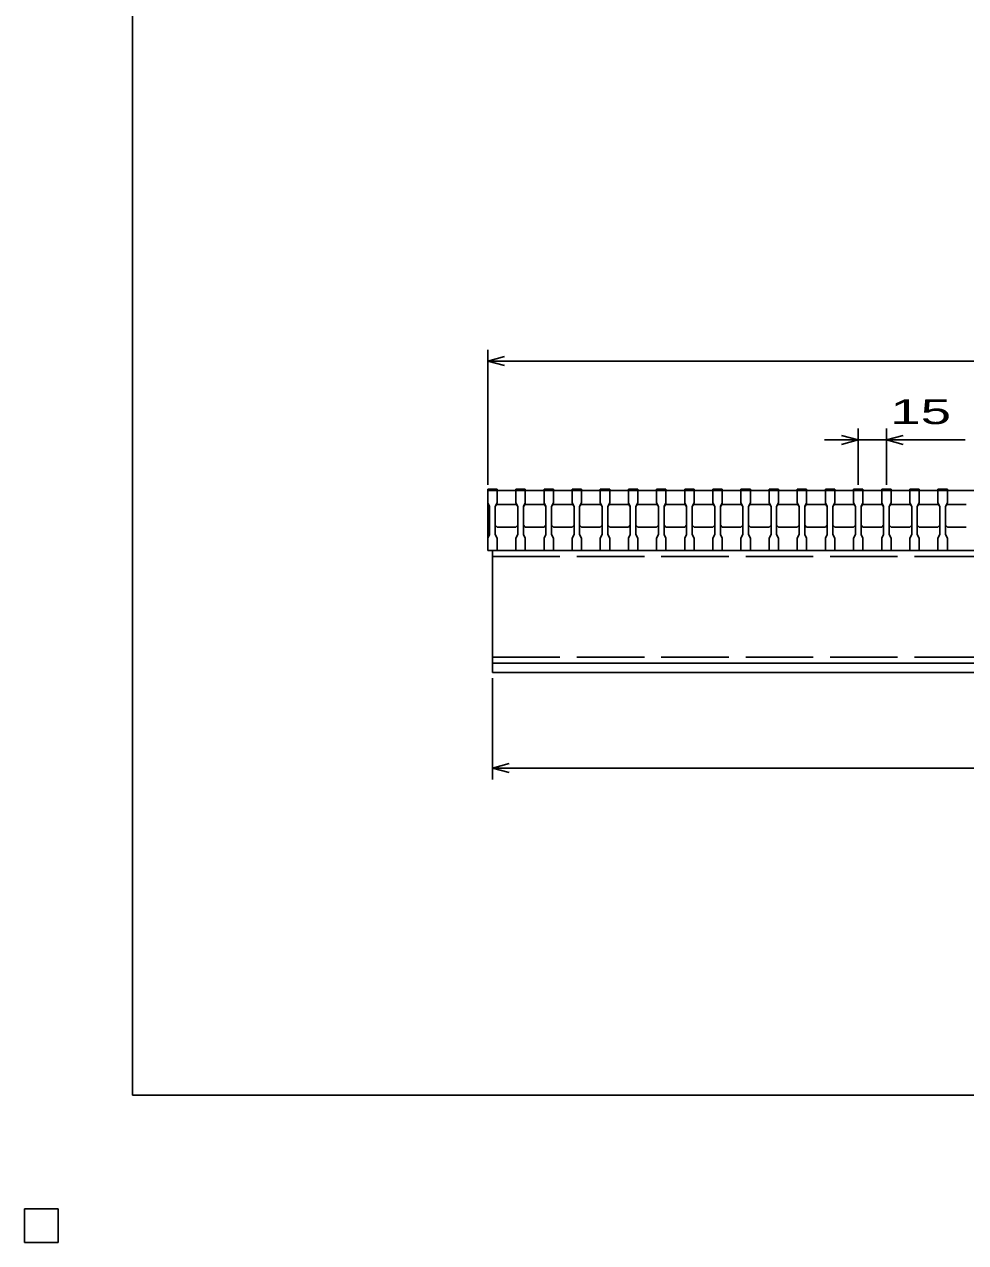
# Model space of a CAD drawing. Units: millimetres, scale not verified. Extents: x -3572 to 1042, y -2528 to 629.
# Drawn here: x -1092 to -590, y -770 to -120 of the extents above; entities that cross this region are included whole.
import ezdxf
from ezdxf.enums import TextEntityAlignment as Align

# ---------------------------------------------------------------- set-up
doc = ezdxf.new("R2010")
doc.units = ezdxf.units.MM
doc.header["$LTSCALE"] = 6
doc.linetypes.add('DASHED', pattern=[7.5, 6, -1.5])
for name, color, linetype, lineweight in [('0_2', 150, 'Continuous', 25), ('16', 3, 'Continuous', 25), ('22', 4, 'Continuous', 25)]:
    doc.layers.add(name, color=color, linetype=linetype, lineweight=lineweight)
doc.styles.add('ベクトル', font='')
doc.styles.get('ベクトル').set_extended_font_data('ベクトル')

msp = doc.modelspace()

# ---------------------------------------------------------------- linework, layer by layer
at = {"layer": '0_2'}
for p, q in [((-1034.4, -690.9), (-1034.4, 629.1)), ((1041.6, -690.9), (-1034.4, -690.9))]:
    msp.add_line(p, q, dxfattribs=at)
at = {"layer": '16'}
for p, q in [((-845, -368.5), (-845, -367.8)), ((-845, -367.8), (-840, -367.8)), ((-845, -368.5), (-845, -375)), ((-840, -368.5), (-845, -368.5)), ((-845, -368.5), (-845, -400.5)), ((-845, -368.5), (-255, -368.5)), ((-840, -367.8), (-840, -368.5)), ((-840, -375), (-840, -368.5)), ((-830, -368.5), (-830, -367.8)), ((-830, -367.8), (-825, -367.8)), ((-830, -368.5), (-830, -375)), ((-825, -368.5), (-830, -368.5)), ((-825, -367.8), (-825, -368.5)), ((-825, -375), (-825, -368.5)), ((-815, -368.5), (-815, -367.8)), ((-815, -367.8), (-810, -367.8)), ((-815, -368.5), (-815, -375)), ((-810, -368.5), (-815, -368.5)), ((-810, -367.8), (-810, -368.5)), ((-810, -375), (-810, -368.5)), ((-800, -368.5), (-800, -367.8)), ((-800, -367.8), (-795, -367.8)), ((-800, -368.5), (-800, -375)), ((-795, -368.5), (-800, -368.5)), ((-795, -367.8), (-795, -368.5)), ((-795, -375), (-795, -368.5)), ((-785, -368.5), (-785, -367.8)), ((-785, -367.8), (-780, -367.8)), ((-785, -368.5), (-785, -375)), ((-780, -368.5), (-785, -368.5)), ((-780, -367.8), (-780, -368.5)), ((-780, -375), (-780, -368.5)), ((-770, -368.5), (-770, -367.8)), ((-770, -367.8), (-765, -367.8)), ((-770, -368.5), (-770, -375)), ((-765, -368.5), (-770, -368.5)), ((-765, -367.8), (-765, -368.5)), ((-765, -375), (-765, -368.5)), ((-755, -368.5), (-755, -367.8)), ((-755, -367.8), (-750, -367.8)), ((-755, -368.5), (-755, -375)), ((-750, -368.5), (-755, -368.5)), ((-750, -367.8), (-750, -368.5)), ((-750, -375), (-750, -368.5)), ((-740, -368.5), (-740, -367.8)), ((-740, -367.8), (-735, -367.8)), ((-740, -368.5), (-740, -375)), ((-735, -368.5), (-740, -368.5)), ((-735, -367.8), (-735, -368.5)), ((-735, -375), (-735, -368.5)), ((-725, -368.5), (-725, -367.8)), ((-725, -367.8), (-720, -367.8)), ((-725, -368.5), (-725, -375)), ((-720, -368.5), (-725, -368.5)), ((-720, -367.8), (-720, -368.5)), ((-720, -375), (-720, -368.5)), ((-710, -368.5), (-710, -367.8)), ((-710, -367.8), (-705, -367.8)), ((-710, -368.5), (-710, -375)), ((-705, -368.5), (-710, -368.5)), ((-705, -367.8), (-705, -368.5)), ((-705, -375), (-705, -368.5)), ((-695, -368.5), (-695, -367.8)), ((-695, -367.8), (-690, -367.8)), ((-695, -368.5), (-695, -375)), ((-690, -368.5), (-695, -368.5)), ((-690, -367.8), (-690, -368.5)), ((-690, -375), (-690, -368.5)), ((-680, -368.5), (-680, -367.8)), ((-680, -367.8), (-675, -367.8)), ((-680, -368.5), (-680, -375)), ((-675, -368.5), (-680, -368.5)), ((-675, -367.8), (-675, -368.5)), ((-675, -375), (-675, -368.5)), ((-665, -368.5), (-665, -367.8)), ((-665, -367.8), (-660, -367.8)), ((-665, -368.5), (-665, -375)), ((-660, -368.5), (-665, -368.5)), ((-660, -367.8), (-660, -368.5)), ((-660, -375), (-660, -368.5)), ((-650, -368.5), (-650, -367.8)), ((-650, -367.8), (-645, -367.8)), ((-650, -368.5), (-650, -375)), ((-645, -368.5), (-650, -368.5)), ((-645, -367.8), (-645, -368.5)), ((-645, -375), (-645, -368.5)), ((-635, -368.5), (-635, -367.8)), ((-635, -367.8), (-630, -367.8)), ((-635, -368.5), (-635, -375)), ((-630, -368.5), (-635, -368.5)), ((-630, -367.8), (-630, -368.5)), ((-630, -375), (-630, -368.5)), ((-620, -368.5), (-620, -367.8)), ((-620, -367.8), (-615, -367.8)), ((-620, -368.5), (-620, -375)), ((-615, -368.5), (-620, -368.5)), ((-615, -367.8), (-615, -368.5)), ((-615, -375), (-615, -368.5)), ((-605, -368.5), (-605, -367.8)), ((-605, -367.8), (-600, -367.8)), ((-605, -368.5), (-605, -375)), ((-600, -368.5), (-605, -368.5)), ((-600, -367.8), (-600, -368.5)), ((-600, -375), (-600, -368.5)), ((-845, -375), (-844, -377)), ((-841, -377), (-840, -375)), ((-841, -377), (-840, -376)), ((-840, -376), (-830, -376)), ((-830, -375), (-829, -377)), ((-830, -376), (-829, -377)), ((-826, -377), (-825, -375)), ((-826, -377), (-825, -376)), ((-825, -376), (-815, -376)), ((-815, -375), (-814, -377)), ((-815, -376), (-814, -377)), ((-811, -377), (-810, -375)), ((-811, -377), (-810, -376)), ((-810, -376), (-800, -376)), ((-800, -375), (-799, -377)), ((-800, -376), (-799, -377)), ((-796, -377), (-795, -375)), ((-796, -377), (-795, -376)), ((-795, -376), (-785, -376)), ((-785, -375), (-784, -377)), ((-785, -376), (-784, -377)), ((-781, -377), (-780, -375)), ((-781, -377), (-780, -376)), ((-780, -376), (-770, -376)), ((-770, -375), (-769, -377)), ((-770, -376), (-769, -377)), ((-766, -377), (-765, -375)), ((-766, -377), (-765, -376)), ((-765, -376), (-755, -376)), ((-755, -375), (-754, -377)), ((-755, -376), (-754, -377)), ((-751, -377), (-750, -375)), ((-751, -377), (-750, -376)), ((-750, -376), (-740, -376)), ((-740, -375), (-739, -377)), ((-740, -376), (-739, -377)), ((-736, -377), (-735, -375)), ((-736, -377), (-735, -376)), ((-735, -376), (-725, -376)), ((-725, -375), (-724, -377)), ((-725, -376), (-724, -377)), ((-721, -377), (-720, -375)), ((-721, -377), (-720, -376)), ((-720, -376), (-710, -376)), ((-710, -375), (-709, -377)), ((-710, -376), (-709, -377)), ((-706, -377), (-705, -375)), ((-706, -377), (-705, -376)), ((-705, -376), (-695, -376)), ((-695, -375), (-694, -377)), ((-695, -376), (-694, -377)), ((-691, -377), (-690, -375)), ((-691, -377), (-690, -376)), ((-690, -376), (-680, -376)), ((-680, -375), (-679, -377)), ((-680, -376), (-679, -377)), ((-676, -377), (-675, -375)), ((-676, -377), (-675, -376)), ((-675, -376), (-665, -376)), ((-665, -375), (-664, -377)), ((-665, -376), (-664, -377)), ((-661, -377), (-660, -375)), ((-661, -377), (-660, -376)), ((-660, -376), (-650, -376)), ((-650, -375), (-649, -377)), ((-650, -376), (-649, -377)), ((-646, -377), (-645, -375)), ((-646, -377), (-645, -376)), ((-645, -376), (-635, -376)), ((-635, -375), (-634, -377)), ((-635, -376), (-634, -377)), ((-631, -377), (-630, -375)), ((-631, -377), (-630, -376)), ((-630, -376), (-620, -376)), ((-620, -375), (-619, -377)), ((-620, -376), (-619, -377)), ((-616, -377), (-615, -375)), ((-616, -377), (-615, -376)), ((-615, -376), (-605, -376)), ((-605, -375), (-604, -377)), ((-605, -376), (-604, -377)), ((-601, -377), (-600, -375)), ((-601, -377), (-600, -376)), ((-600, -376), (-590, -376)), ((-844, -377), (-844, -392)), ((-841, -392), (-841, -377)), ((-829, -377), (-829, -392)), ((-826, -392), (-826, -377)), ((-814, -377), (-814, -392)), ((-811, -392), (-811, -377)), ((-799, -377), (-799, -392)), ((-796, -392), (-796, -377)), ((-784, -377), (-784, -392)), ((-781, -392), (-781, -377)), ((-769, -377), (-769, -392)), ((-766, -392), (-766, -377)), ((-754, -377), (-754, -392)), ((-751, -392), (-751, -377)), ((-739, -377), (-739, -392)), ((-736, -392), (-736, -377)), ((-724, -377), (-724, -392)), ((-721, -392), (-721, -377)), ((-709, -377), (-709, -392)), ((-706, -392), (-706, -377)), ((-694, -377), (-694, -392)), ((-691, -392), (-691, -377)), ((-679, -377), (-679, -392)), ((-676, -392), (-676, -377)), ((-664, -377), (-664, -392)), ((-661, -392), (-661, -377)), ((-649, -377), (-649, -392)), ((-646, -392), (-646, -377)), ((-634, -377), (-634, -392)), ((-631, -392), (-631, -377)), ((-619, -377), (-619, -392)), ((-616, -392), (-616, -377)), ((-604, -377), (-604, -392)), ((-601, -392), (-601, -377)), ((-840, -388), (-841, -387)), ((-830, -388), (-840, -388)), ((-829, -387), (-830, -388)), ((-825, -388), (-826, -387)), ((-815, -388), (-825, -388)), ((-814, -387), (-815, -388)), ((-810, -388), (-811, -387)), ((-800, -388), (-810, -388)), ((-799, -387), (-800, -388)), ((-795, -388), (-796, -387)), ((-785, -388), (-795, -388)), ((-784, -387), (-785, -388)), ((-780, -388), (-781, -387)), ((-770, -388), (-780, -388)), ((-769, -387), (-770, -388)), ((-765, -388), (-766, -387)), ((-755, -388), (-765, -388)), ((-754, -387), (-755, -388)), ((-750, -388), (-751, -387)), ((-740, -388), (-750, -388)), ((-739, -387), (-740, -388)), ((-735, -388), (-736, -387)), ((-725, -388), (-735, -388)), ((-724, -387), (-725, -388)), ((-720, -388), (-721, -387)), ((-710, -388), (-720, -388)), ((-709, -387), (-710, -388)), ((-705, -388), (-706, -387)), ((-695, -388), (-705, -388)), ((-694, -387), (-695, -388)), ((-690, -388), (-691, -387)), ((-680, -388), (-690, -388)), ((-679, -387), (-680, -388)), ((-675, -388), (-676, -387)), ((-665, -388), (-675, -388)), ((-664, -387), (-665, -388)), ((-660, -388), (-661, -387)), ((-650, -388), (-660, -388)), ((-649, -387), (-650, -388)), ((-645, -388), (-646, -387)), ((-635, -388), (-645, -388)), ((-634, -387), (-635, -388)), ((-630, -388), (-631, -387)), ((-620, -388), (-630, -388)), ((-619, -387), (-620, -388)), ((-615, -388), (-616, -387)), ((-605, -388), (-615, -388)), ((-604, -387), (-605, -388)), ((-600, -388), (-601, -387)), ((-590, -388), (-600, -388)), ((-844, -392), (-845, -394)), ((-845, -394), (-845, -400.5)), ((-840, -394), (-841, -392)), ((-840, -400.5), (-840, -394)), ((-829, -392), (-830, -394)), ((-830, -394), (-830, -400.5)), ((-825, -394), (-826, -392)), ((-825, -400.5), (-825, -394)), ((-814, -392), (-815, -394)), ((-815, -394), (-815, -400.5)), ((-810, -394), (-811, -392)), ((-810, -400.5), (-810, -394)), ((-799, -392), (-800, -394)), ((-800, -394), (-800, -400.5)), ((-795, -394), (-796, -392)), ((-795, -400.5), (-795, -394)), ((-784, -392), (-785, -394)), ((-785, -394), (-785, -400.5)), ((-780, -394), (-781, -392)), ((-780, -400.5), (-780, -394)), ((-769, -392), (-770, -394)), ((-770, -394), (-770, -400.5)), ((-765, -394), (-766, -392)), ((-765, -400.5), (-765, -394)), ((-754, -392), (-755, -394)), ((-755, -394), (-755, -400.5)), ((-750, -394), (-751, -392)), ((-750, -400.5), (-750, -394)), ((-739, -392), (-740, -394)), ((-740, -394), (-740, -400.5)), ((-735, -394), (-736, -392)), ((-735, -400.5), (-735, -394)), ((-724, -392), (-725, -394)), ((-725, -394), (-725, -400.5)), ((-720, -394), (-721, -392)), ((-720, -400.5), (-720, -394)), ((-709, -392), (-710, -394)), ((-710, -394), (-710, -400.5)), ((-705, -394), (-706, -392)), ((-705, -400.5), (-705, -394)), ((-694, -392), (-695, -394)), ((-695, -394), (-695, -400.5)), ((-690, -394), (-691, -392)), ((-690, -400.5), (-690, -394)), ((-679, -392), (-680, -394)), ((-680, -394), (-680, -400.5)), ((-675, -394), (-676, -392)), ((-675, -400.5), (-675, -394)), ((-664, -392), (-665, -394)), ((-665, -394), (-665, -400.5)), ((-660, -394), (-661, -392)), ((-660, -400.5), (-660, -394)), ((-649, -392), (-650, -394)), ((-650, -394), (-650, -400.5)), ((-645, -394), (-646, -392)), ((-645, -400.5), (-645, -394)), ((-634, -392), (-635, -394)), ((-635, -394), (-635, -400.5)), ((-630, -394), (-631, -392)), ((-630, -400.5), (-630, -394)), ((-619, -392), (-620, -394)), ((-620, -394), (-620, -400.5)), ((-615, -394), (-616, -392)), ((-615, -400.5), (-615, -394)), ((-604, -392), (-605, -394)), ((-605, -394), (-605, -400.5)), ((-600, -394), (-601, -392)), ((-600, -400.5), (-600, -394)), ((-845, -400.5), (-840, -400.5)), ((-845, -400.5), (-255, -400.5)), ((-842.5, -400.5), (-257.5, -400.5)), ((-842.5, -460.5), (-842.5, -400.5)), ((-830, -400.5), (-825, -400.5)), ((-815, -400.5), (-810, -400.5)), ((-800, -400.5), (-795, -400.5)), ((-785, -400.5), (-780, -400.5)), ((-770, -400.5), (-765, -400.5)), ((-755, -400.5), (-750, -400.5)), ((-740, -400.5), (-735, -400.5)), ((-725, -400.5), (-720, -400.5)), ((-710, -400.5), (-705, -400.5)), ((-695, -400.5), (-690, -400.5)), ((-680, -400.5), (-675, -400.5)), ((-665, -400.5), (-660, -400.5)), ((-650, -400.5), (-645, -400.5)), ((-635, -400.5), (-630, -400.5)), ((-620, -400.5), (-615, -400.5)), ((-605, -400.5), (-600, -400.5)), ((-257.5, -460.5), (-842.5, -460.5)), ((-842.5, -460.5), (-842.5, -465.5)), ((-257.5, -460.5), (-842.5, -460.5)), ((-842.5, -465.5), (-257.5, -465.5)), ((-1074, -751.5), (-1092, -751.5)), ((-1092, -751.5), (-1092, -769.5)), ((-1074, -751.5), (-1092, -751.5)), ((-1092, -751.5), (-1092, -769.5)), ((-1074, -751.5), (-1092, -751.5)), ((-1092, -751.5), (-1092, -769.5)), ((-1074, -751.5), (-1092, -751.5)), ((-1092, -751.5), (-1092, -769.5)), ((-1074, -751.5), (-1092, -751.5)), ((-1092, -751.5), (-1092, -769.5)), ((-1074, -769.5), (-1074, -751.5)), ((-1074, -769.5), (-1074, -751.5)), ((-1074, -769.5), (-1074, -751.5)), ((-1074, -769.5), (-1074, -751.5)), ((-1074, -769.5), (-1074, -751.5)), ((-1092, -769.5), (-1074, -769.5)), ((-1092, -769.5), (-1074, -769.5)), ((-1092, -769.5), (-1074, -769.5)), ((-1092, -769.5), (-1074, -769.5)), ((-1092, -769.5), (-1074, -769.5))]:
    msp.add_line(p, q, dxfattribs=at)
at = {"layer": '16', "linetype": 'DASHED'}
for p, q in [((-842.5, -403.7), (-257.5, -403.7)), ((-842.5, -457.3), (-257.5, -457.3))]:
    msp.add_line(p, q, dxfattribs=at)
at = {"layer": '22'}
for p, q in [((-845, -365.5), (-845, -293.5)), ((-845, -299.5), (-836, -297.1)), ((-836, -301.9), (-845, -299.5)), ((-845, -299.5), (-255, -299.5)), ((-647.5, -365.5), (-647.5, -335.5)), ((-632.5, -335.5), (-632.5, -365.5)), ((-647.5, -341.5), (-665.5, -341.5)), ((-647.5, -341.5), (-656.5, -339.1)), ((-656.5, -343.9), (-647.5, -341.5)), ((-647.5, -341.5), (-632.5, -341.5)), ((-632.5, -341.5), (-623.5, -339.1)), ((-623.5, -343.9), (-632.5, -341.5)), ((-632.5, -341.5), (-590.5, -341.5)), ((-842.5, -522.5), (-842.5, -468.5)), ((-842.5, -516.5), (-833.5, -514.1)), ((-833.5, -518.9), (-842.5, -516.5)), ((-842.5, -516.5), (-257.5, -516.5))]:
    msp.add_line(p, q, dxfattribs=at)
at = {"layer": '22', "color": 2}
for p, q in [((-1074, -751.5), (-1092, -751.5)), ((-1092, -751.5), (-1092, -769.5)), ((-1074, -751.5), (-1092, -751.5)), ((-1092, -751.5), (-1092, -769.5)), ((-1074, -751.5), (-1092, -751.5)), ((-1092, -751.5), (-1092, -769.5)), ((-1074, -769.5), (-1074, -751.5)), ((-1074, -769.5), (-1074, -751.5)), ((-1074, -769.5), (-1074, -751.5)), ((-1092, -769.5), (-1074, -769.5)), ((-1092, -769.5), (-1074, -769.5)), ((-1092, -769.5), (-1074, -769.5))]:
    msp.add_line(p, q, dxfattribs=at)

# ---------------------------------------------------------------- texts
at = {"layer": '22', "color": 2, "style": 'ベクトル', "width": 1.65}
msp.add_text(' 15 ', height=13.2, dxfattribs=at).set_placement((-638.5, -326.5), align=Align.MIDDLE_LEFT)

doc.saveas('drawing.dxf')
